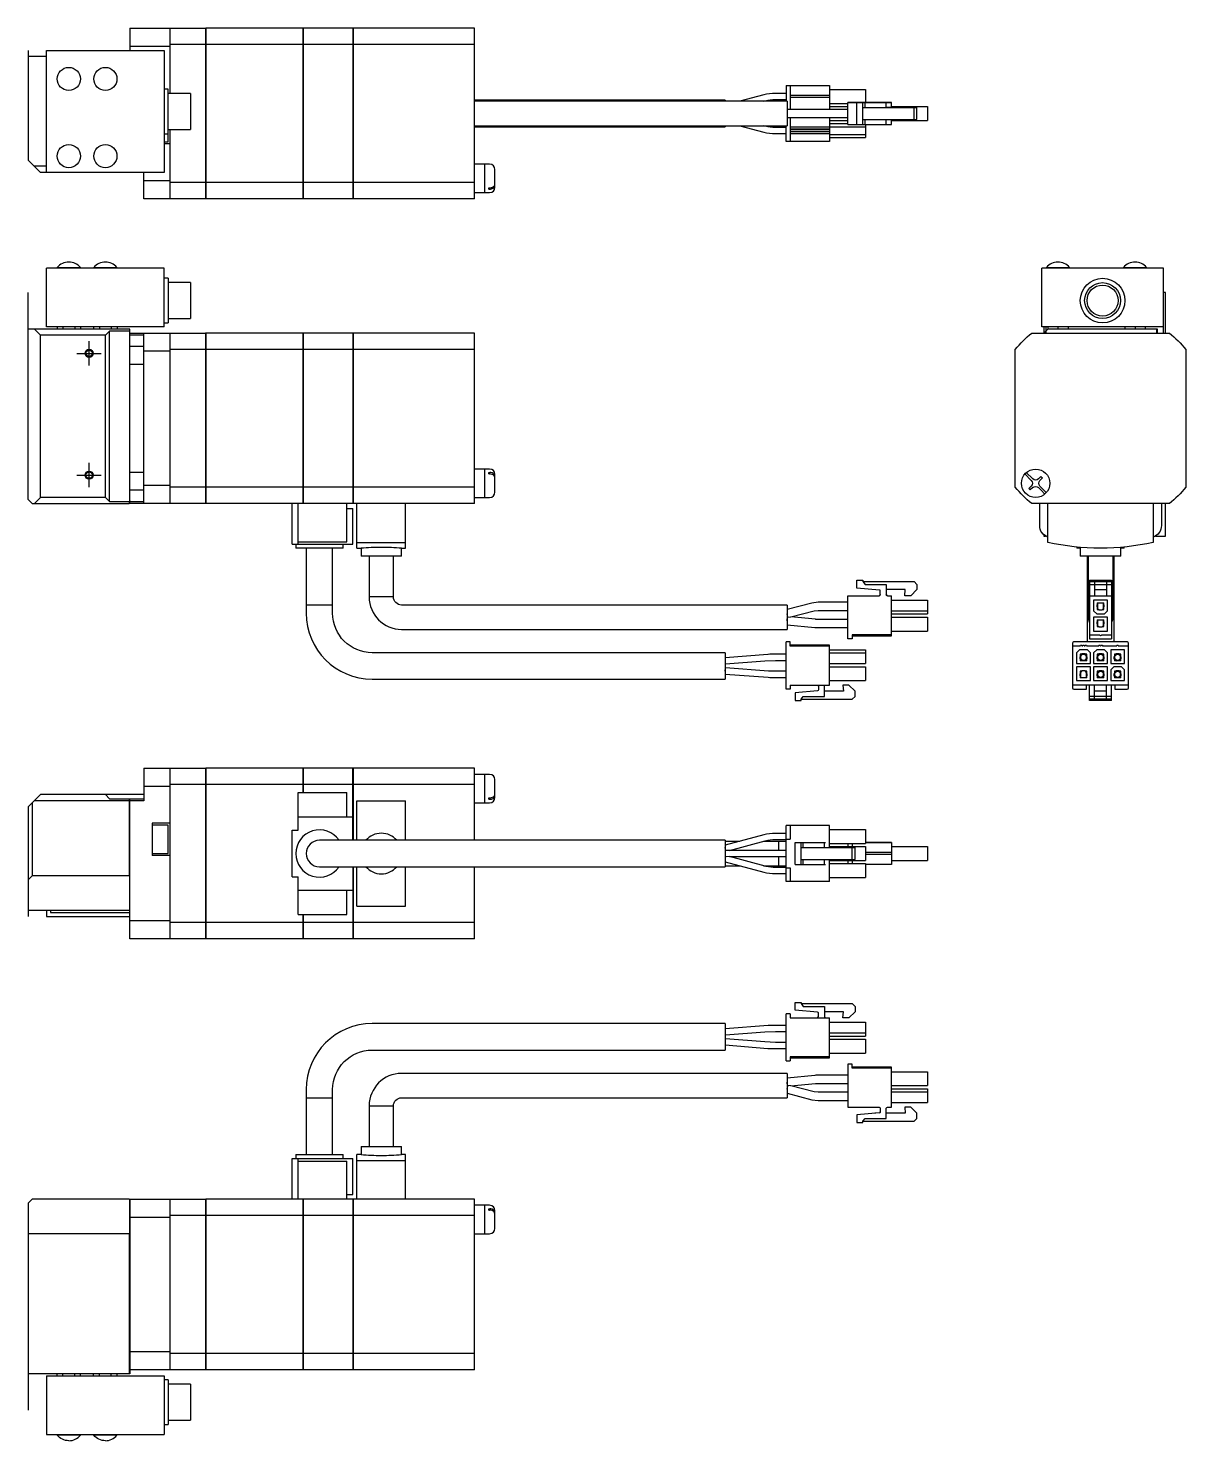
# Model space of a CAD drawing. Extents: x 0 to 602, y -8 to 358.
# Drawn here: x 317 to 602.2, y 10 to 358 of the extents above; entities that cross this region are included whole.
import ezdxf

# ---------------------------------------------------------------- set-up
doc = ezdxf.new("R2010")
doc.units = 0
doc.header["$LTSCALE"] = 0.5
doc.linetypes.add('CENTER', pattern=[50.8, 31.75, -6.35, 6.35, -6.35])
for name, color, linetype in [('MSM_CENTER', 1, 'CENTER'), ('MSM_CONTINUOUS', 7, 'CONTINUOUS'), ('MSM_NARROW', 5, 'CONTINUOUS')]:
    doc.layers.add(name, color=color, linetype=linetype)

msp = doc.modelspace()

# ---------------------------------------------------------------- linework, layer by layer
at = {"layer": 'MSM_CENTER'}
for p, q in [((332, 274.87), (332, 280.87)), ((329, 277.87), (335, 277.87)), ((332, 244.87), (332, 250.87)), ((329, 247.87), (335, 247.87))]:
    msp.add_line(p, q, dxfattribs=at)
at = {"layer": 'MSM_CONTINUOUS'}
for p, q in [((342, 357.96), (342, 352.46)), ((342, 357.96), (360.7, 357.96)), ((352, 341.88), (352, 357.96)), ((360.7, 357.96), (360.7, 315.96)), ((360.75, 357.91), (360.7, 357.91)), ((360.75, 357.96), (360.75, 315.96)), ((384.7, 357.96), (360.75, 357.96)), ((384.7, 357.96), (384.7, 315.96)), ((384.75, 357.91), (384.7, 357.91)), ((384.75, 357.96), (384.75, 315.96)), ((397, 357.96), (384.75, 357.96)), ((397, 357.96), (397, 315.96)), ((397.05, 357.91), (397, 357.91)), ((397.05, 357.96), (397.05, 315.96)), ((427, 357.96), (397.05, 357.96)), ((427, 315.96), (427, 357.96)), ((317, 352.46), (317, 325.46)), ((321.5, 322.46), (321.5, 352.46)), ((321.5, 352.46), (350.5, 352.46)), ((352, 353.46), (342, 353.46)), ((350.5, 352.46), (350.5, 322.46)), ((360.7, 353.93), (352, 353.93)), ((360.75, 353.67), (360.7, 353.67)), ((384.7, 353.93), (360.75, 353.93)), ((384.75, 353.67), (384.7, 353.67)), ((397, 353.93), (384.75, 353.93)), ((397.05, 353.67), (397, 353.67)), ((427, 353.93), (397.05, 353.93)), ((321.5, 350.96), (317, 350.96)), ((351.5, 342.96), (350.5, 342.96)), ((351.5, 329.96), (351.5, 342.96)), ((357, 341.88), (351.5, 341.88)), ((357, 341.88), (357, 333.03)), ((498.24, 341.53), (492.38, 339.96)), ((503.75, 341.91), (501.11, 341.91)), ((503.75, 343.86), (514.45, 343.86)), ((503.75, 343.86), (503.75, 339.96)), ((504.75, 343.86), (504.75, 337.96)), ((514.45, 341.41), (504.75, 341.41)), ((514.45, 343.86), (514.45, 337.96)), ((514.45, 342.86), (523.35, 342.86)), ((523.35, 342.86), (523.35, 339.66)), ((488.75, 340.21), (427, 340.21)), ((504, 339.96), (427, 339.96)), ((487.75, 340.21), (487.75, 339.96)), ((488.75, 340.21), (488.75, 339.96)), ((498.17, 339.96), (498.63, 340.08)), ((501.11, 340.41), (503.75, 340.41)), ((504, 339.96), (504, 333.96)), ((510.9, 337.96), (504, 337.96)), ((510.38, 337.96), (504, 337.96)), ((514.45, 340.91), (504.75, 340.91)), ((511.64, 337.96), (510.38, 337.96)), ((511.09, 337.96), (510.9, 337.96)), ((519, 337.96), (511.09, 337.96)), ((519, 337.96), (511.64, 337.96)), ((514.45, 339.46), (519, 339.46)), ((514.45, 338.66), (519, 338.66)), ((519, 339.66), (526.65, 339.66)), ((520, 339.66), (519, 339.66)), ((519, 334.26), (519, 339.66)), ((519, 339.66), (519, 339.66)), ((529.7, 339.66), (520, 339.66)), ((526.77, 339.66), (521.2, 339.66)), ((521.2, 334.26), (521.2, 339.66)), ((521.2, 339.66), (522.7, 339.66)), ((522.7, 339.66), (523.2, 339.66)), ((522.7, 334.26), (522.7, 339.66)), ((522.7, 338.46), (535.3, 338.46)), ((523.2, 339.66), (528.45, 339.66)), ((523.2, 338.46), (523.2, 339.66)), ((526.65, 339.66), (526.95, 339.66)), ((526.95, 339.66), (526.77, 339.66)), ((528.45, 338.46), (528.45, 339.66)), ((528.45, 339.66), (528.75, 339.66)), ((533.13, 338.46), (528.45, 338.46)), ((528.75, 338.46), (528.45, 338.46)), ((528.75, 339.66), (529.7, 339.66)), ((529.7, 339.66), (529.7, 339.66)), ((529.7, 338.46), (529.7, 339.66)), ((529.7, 338.66), (538.6, 338.66)), ((529.7, 338.66), (538.6, 338.66)), ((529.7, 338.66), (538.6, 338.66)), ((533, 338.46), (533.13, 338.46)), ((534.5, 338.46), (533.13, 338.46)), ((536, 338.46), (534.5, 338.46)), ((535.3, 338.46), (536, 338.46)), ((535.3, 335.46), (535.3, 338.46)), ((536, 335.46), (536, 338.46)), ((538.6, 338.66), (538.6, 335.26)), ((504, 335.96), (510.38, 335.96)), ((504.75, 335.96), (504.75, 330.06)), ((510.38, 335.96), (511.64, 335.96)), ((511.64, 335.96), (519, 335.96)), ((514.45, 335.96), (514.45, 330.06)), ((514.45, 335.26), (519, 335.26)), ((514.45, 334.46), (519, 334.46)), ((519, 334.26), (521.2, 334.26)), ((521.2, 334.26), (522.7, 334.26)), ((522.7, 335.46), (535.3, 335.46)), ((522.7, 334.26), (523.2, 334.26)), ((523.2, 334.26), (523.2, 335.46)), ((523.2, 334.26), (528.45, 334.26)), ((523.35, 334.26), (523.35, 331.06)), ((528.45, 334.26), (528.45, 335.46)), ((528.45, 334.26), (528.75, 334.26)), ((528.75, 334.26), (529.7, 334.26)), ((529.7, 334.26), (529.7, 335.46)), ((529.7, 335.26), (538.6, 335.26)), ((535.3, 335.46), (536, 335.46)), ((350.5, 331.96), (351.5, 331.96)), ((351.5, 333.03), (357, 333.03)), ((352, 315.96), (352, 333.03)), ((427, 333.96), (504, 333.96)), ((427, 333.71), (488.75, 333.71)), ((487.75, 333.96), (487.75, 333.71)), ((488.75, 333.96), (488.75, 333.71)), ((492.38, 333.96), (498.23, 332.39)), ((498.62, 333.84), (498.17, 333.96)), ((503.75, 333.51), (501.12, 333.51)), ((501.12, 332.01), (503.75, 332.01)), ((503.75, 330.06), (503.75, 333.96)), ((514.45, 333.56), (504.75, 333.56)), ((514.45, 333.06), (504.75, 333.06)), ((514.45, 333.01), (504.75, 333.01)), ((514.45, 332.51), (504.75, 332.51)), ((514.45, 332.46), (504.75, 332.46)), ((514.45, 331.96), (504.75, 331.96)), ((514.45, 333.71), (523.35, 333.71)), ((514.45, 331.81), (523.35, 331.81)), ((514.45, 331.06), (523.35, 331.06)), ((350.5, 329.96), (351.5, 329.96)), ((352, 329.46), (350.5, 329.46)), ((514.45, 330.06), (503.75, 330.06)), ((320, 322.46), (317, 325.46)), ((321.5, 323.96), (318.5, 323.96)), ((429.5, 324.46), (427, 324.46)), ((429.5, 317.46), (429.5, 324.46)), ((429.55, 324.41), (429.5, 324.41)), ((429.55, 317.46), (429.55, 324.46)), ((430.7, 324.46), (429.55, 324.46)), ((350.5, 322.46), (320, 322.46)), ((345.5, 315.96), (345.5, 322.46)), ((345.5, 320.46), (352, 320.46)), ((360.75, 320.24), (360.7, 320.24)), ((384.75, 320.24), (384.7, 320.24)), ((397.05, 320.24), (397, 320.24)), ((432, 318.76), (432, 323.16)), ((360.7, 319.99), (352, 319.99)), ((384.7, 319.99), (360.75, 319.99)), ((397, 319.99), (384.75, 319.99)), ((427, 319.99), (397.05, 319.99)), ((427, 317.46), (429.5, 317.46)), ((429.5, 317.51), (429.55, 317.51)), ((429.55, 317.46), (430.7, 317.46)), ((430.5, 318.67), (430.7, 318.67)), ((430.5, 318.31), (430.5, 318.67)), ((430.5, 318.31), (430.7, 318.31)), ((360.7, 315.96), (345.5, 315.96)), ((360.75, 316.01), (360.7, 316.01)), ((384.7, 315.96), (360.75, 315.96)), ((384.75, 316.01), (384.7, 316.01)), ((397, 315.96), (384.75, 315.96)), ((397.05, 316.01), (397, 316.01)), ((427, 315.96), (397.05, 315.96)), ((350.5, 298.87), (321.5, 298.87)), ((321.5, 284.37), (321.5, 298.87)), ((324.15, 299.03), (329.85, 299.03)), ((324.15, 299.03), (324.15, 298.87)), ((329.85, 298.87), (329.85, 299.03)), ((333.15, 299.03), (338.85, 299.03)), ((333.15, 299.03), (333.15, 298.87)), ((338.85, 298.87), (338.85, 299.03)), ((350.5, 284.37), (350.5, 298.87)), ((351.5, 296.37), (350.5, 296.37)), ((351.5, 296.37), (351.5, 285.37)), ((566.74, 284.37), (566.74, 298.87)), ((596.74, 298.87), (566.74, 298.87)), ((567.89, 299.03), (573.59, 299.03)), ((567.89, 299.03), (567.89, 298.87)), ((573.59, 298.87), (573.59, 299.03)), ((586.89, 299.03), (592.59, 299.03)), ((586.89, 299.03), (586.89, 298.87)), ((592.59, 298.87), (592.59, 299.03)), ((596.74, 282.87), (596.74, 298.87)), ((317, 241.87), (317, 292.87)), ((357, 295.29), (351.5, 295.29)), ((357, 295.29), (357, 286.44)), ((597.24, 292.87), (596.74, 292.87)), ((597.24, 282.87), (597.24, 292.87)), ((350.5, 285.37), (351.5, 285.37)), ((351.5, 286.44), (357, 286.44)), ((342, 283.87), (317, 283.87)), ((320, 282.37), (318.5, 283.87)), ((336, 282.37), (320, 282.37)), ((320, 242.37), (320, 282.37)), ((350.5, 284.37), (321.5, 284.37)), ((324.11, 284.37), (324.11, 283.87)), ((325.55, 284.37), (325.55, 283.87)), ((328.44, 284.37), (328.44, 283.87)), ((329.88, 284.37), (329.88, 283.87)), ((333.11, 284.37), (333.11, 283.87)), ((334.55, 284.37), (334.55, 283.87)), ((337, 283.37), (336, 282.37)), ((336, 242.37), (336, 282.37)), ((337, 241.37), (337, 283.37)), ((342, 283.37), (337, 283.37)), ((337.44, 284.37), (337.44, 283.87)), ((338.88, 284.37), (338.88, 283.87)), ((342, 240.87), (342, 283.87)), ((342, 282.87), (360.7, 282.87)), ((345.5, 282.37), (342, 282.37)), ((345.5, 240.87), (345.5, 282.87)), ((352, 240.87), (352, 282.87)), ((360.7, 282.87), (360.7, 240.87)), ((360.75, 282.82), (360.7, 282.82)), ((360.75, 282.87), (360.75, 240.87)), ((384.7, 282.87), (360.75, 282.87)), ((384.7, 282.87), (384.7, 240.87)), ((384.75, 282.82), (384.7, 282.82)), ((384.75, 282.87), (384.75, 240.87)), ((397, 282.87), (384.75, 282.87)), ((397, 282.87), (397, 240.87)), ((397.05, 282.82), (397, 282.82)), ((397.05, 282.87), (397.05, 240.87)), ((427, 282.87), (397.05, 282.87)), ((427, 240.87), (427, 282.87)), ((564.27, 282.87), (598.21, 282.87)), ((596.74, 284.37), (566.74, 284.37)), ((567.24, 284.37), (567.24, 282.87)), ((568.24, 283.87), (567.24, 282.87)), ((567.74, 284.37), (567.74, 282.87)), ((568.24, 284.37), (568.24, 283.87)), ((595.24, 283.87), (568.24, 283.87)), ((570.74, 284.37), (570.74, 283.87)), ((573.24, 284.37), (573.24, 283.87)), ((587.24, 284.37), (587.24, 283.87)), ((589.74, 284.37), (589.74, 283.87)), ((592.24, 284.37), (592.24, 283.87)), ((595.14, 282.87), (595.14, 283.87)), ((595.24, 282.87), (595.24, 283.87)), ((342, 279.61), (345.5, 279.61)), ((352, 278.37), (345.5, 278.37)), ((360.7, 278.84), (352, 278.84)), ((360.75, 278.58), (360.7, 278.58)), ((384.7, 278.84), (360.75, 278.84)), ((384.75, 278.58), (384.7, 278.58)), ((397, 278.84), (384.75, 278.84)), ((397.05, 278.58), (397, 278.58)), ((427, 278.84), (397.05, 278.84)), ((560.24, 244.9), (560.24, 278.84)), ((602.24, 278.84), (602.24, 244.9)), ((345.5, 275.13), (342, 275.13)), ((342, 248.61), (345.5, 248.61)), ((429.5, 249.37), (427, 249.37)), ((429.5, 242.37), (429.5, 249.37)), ((429.55, 249.32), (429.5, 249.32)), ((429.55, 242.37), (429.55, 249.37)), ((430.7, 249.37), (429.55, 249.37)), ((430.5, 248.51), (430.7, 248.51)), ((430.5, 248.16), (430.5, 248.51)), ((430.5, 248.16), (430.7, 248.16)), ((432, 243.67), (432, 248.07)), ((564.18, 246.58), (562.59, 248.16)), ((562.95, 248.51), (564.53, 246.93)), ((565.95, 246.93), (566.55, 247.53)), ((566.9, 247.18), (566.3, 246.58)), ((566.55, 247.53), (566.9, 247.18)), ((345.5, 244.13), (342, 244.13)), ((345.5, 245.37), (352, 245.37)), ((360.7, 244.9), (352, 244.9)), ((360.75, 245.16), (360.7, 245.16)), ((384.7, 244.9), (360.75, 244.9)), ((384.75, 245.16), (384.7, 245.16)), ((397, 244.9), (384.75, 244.9)), ((397.05, 245.16), (397, 245.16)), ((427, 244.9), (397.05, 244.9)), ((563.58, 244.56), (564.18, 245.16)), ((563.93, 244.21), (563.58, 244.56)), ((564.53, 244.81), (563.93, 244.21)), ((566.61, 244.15), (565.95, 244.81)), ((566.3, 245.16), (566.96, 244.5)), ((567.53, 243.22), (566.61, 244.15)), ((566.96, 244.5), (567.88, 243.58)), ((317, 241.87), (318, 240.87)), ((318, 240.87), (341.9, 240.87)), ((318.5, 240.87), (320, 242.37)), ((336, 242.37), (320, 242.37)), ((336, 242.37), (337, 241.37)), ((337, 241.37), (341.91, 241.37)), ((342, 240.97), (341.9, 240.87)), ((342, 241.5), (341.91, 241.37)), ((341.91, 240.88), (341.91, 241.37)), ((342, 241.37), (345.5, 241.37)), ((360.7, 240.87), (342, 240.87)), ((360.75, 240.92), (360.7, 240.92)), ((397, 240.87), (360.75, 240.87)), ((382, 230.87), (382, 240.87)), ((383.5, 230.87), (383.5, 240.87)), ((384.75, 240.92), (384.7, 240.92)), ((395.5, 231.47), (395.5, 240.87)), ((397.05, 240.92), (397, 240.92)), ((427, 240.87), (397.05, 240.87)), ((398, 229.87), (398, 240.87)), ((410, 229.87), (410, 240.87)), ((427, 242.37), (429.5, 242.37)), ((429.5, 242.42), (429.55, 242.42)), ((429.55, 242.37), (430.7, 242.37)), ((598.21, 240.87), (564.27, 240.87)), ((566.24, 235.45), (566.24, 240.87)), ((568.24, 231.3), (568.24, 240.87)), ((594.24, 240.87), (594.24, 231.3)), ((596.24, 240.87), (596.24, 235.45)), ((597.24, 232.87), (597.24, 240.87)), ((395.5, 239.67), (397, 239.67)), ((397, 230.87), (397, 239.67)), ((567.24, 233.21), (567.24, 232.87)), ((382, 230.87), (397, 230.87)), ((382.93, 230.87), (382.93, 229.87)), ((394.57, 229.87), (382.93, 229.87)), ((383.5, 231.47), (395.5, 231.47)), ((385.5, 229.87), (385.5, 213.87)), ((392, 213.87), (392, 229.87)), ((394.57, 229.87), (394.57, 230.87)), ((398, 231.3), (410, 231.3)), ((398, 229.87), (399, 229.87)), ((399, 229.87), (399, 227.87)), ((409, 229.87), (410, 229.87)), ((409, 227.87), (409, 229.87)), ((567.24, 232.87), (567.71, 232.87)), ((575.42, 230.16), (575.42, 229.87)), ((576.24, 229.87), (575.42, 229.87)), ((576.24, 230.08), (576.24, 227.87)), ((586.24, 227.87), (586.24, 230.08)), ((587.06, 229.87), (586.24, 229.87)), ((587.06, 229.87), (587.06, 230.16)), ((594.77, 232.87), (597.24, 232.87)), ((409, 227.87), (399, 227.87)), ((401, 227.87), (401, 217.87)), ((407, 217.87), (407, 227.87)), ((586.24, 227.87), (576.24, 227.87)), ((577.99, 206.77), (577.99, 227.87)), ((578.24, 212.87), (578.24, 227.87)), ((584.24, 227.87), (584.24, 212.87)), ((584.49, 227.87), (584.49, 206.77)), ((521.2, 221.97), (522.7, 221.97)), ((521.2, 221.97), (522.7, 221.97)), ((521.2, 220.06), (521.2, 221.97)), ((526.77, 219.57), (521.2, 220.06)), ((522.7, 221.97), (522.7, 221.67)), ((522.7, 221.67), (523.2, 220.97)), ((522.7, 221.67), (535.3, 221.67)), ((522.7, 221.67), (535.3, 221.67)), ((523.2, 220.97), (528.45, 220.97)), ((526.95, 218.47), (526.95, 219.37)), ((528.45, 220.97), (528.45, 218.47)), ((533.13, 219.67), (528.45, 219.67)), ((533, 218.17), (533.13, 219.67)), ((533, 218.17), (533.13, 219.67)), ((536, 219.67), (534.5, 218.17)), ((535.3, 221.67), (536, 220.97)), ((535.3, 221.67), (536, 220.97)), ((536, 220.97), (536, 219.67)), ((578.54, 221.97), (583.94, 221.97)), ((578.54, 221.97), (578.54, 207.57)), ((578.54, 221.67), (583.94, 221.67)), ((578.54, 220.97), (583.94, 220.97)), ((579.74, 221.67), (579.74, 218.17)), ((579.74, 219.67), (582.74, 219.67)), ((582.74, 221.67), (582.74, 218.17)), ((583.94, 221.97), (583.94, 207.57)), ((392, 215.87), (385.5, 215.87)), ((407, 217.87), (401, 217.87)), ((504, 215.87), (409, 215.87)), ((510.13, 216.35), (504, 214.75)), ((504, 215.87), (504, 209.87)), ((511.64, 216.54), (510.13, 216.35)), ((519, 216.54), (511.64, 216.54)), ((519, 207.57), (519, 218.17)), ((519, 218.17), (526.65, 218.17)), ((519, 218.17), (526.65, 218.17)), ((526.65, 218.17), (526.65, 218.17)), ((528.75, 218.17), (528.74, 218.17)), ((528.75, 218.17), (529.7, 218.17)), ((528.75, 218.17), (529.7, 218.17)), ((529.7, 208.32), (529.7, 218.17)), ((529.7, 217.07), (538.6, 217.07)), ((529.7, 217.07), (538.6, 217.07)), ((534.5, 218.17), (533, 218.17)), ((538.6, 217.07), (538.6, 213.67)), ((578.24, 215.87), (577.99, 215.87)), ((578.54, 217.87), (578.24, 217.87)), ((578.54, 218.17), (583.94, 218.17)), ((579.54, 217.07), (579.54, 214.42)), ((582.94, 217.07), (579.54, 217.07)), ((580.34, 215.92), (580.34, 215.42)), ((580.49, 215.92), (580.34, 215.92)), ((580.44, 216.42), (582.04, 216.42)), ((580.44, 216.42), (580.44, 215.92)), ((580.49, 216.42), (580.49, 215.04)), ((581.99, 215.04), (581.99, 216.42)), ((581.99, 215.92), (582.14, 215.92)), ((582.04, 215.92), (582.04, 216.42)), ((582.14, 215.42), (582.14, 215.92)), ((582.94, 214.42), (582.94, 217.07)), ((584.24, 217.87), (583.94, 217.87)), ((584.49, 215.87), (584.24, 215.87)), ((504.22, 212.87), (504, 213.72)), ((504.22, 212.88), (504, 213.72)), ((504, 212.02), (504.09, 213.01)), ((504.18, 213.01), (504.09, 213.01)), ((504.22, 212.88), (504.94, 212.93)), ((504.94, 212.93), (510.63, 214.42)), ((511, 212.35), (504.94, 212.93)), ((510.63, 214.42), (511.64, 214.54)), ((511.09, 212.34), (511, 212.35)), ((519, 212.34), (511.09, 212.34)), ((511.64, 214.54), (519, 214.54)), ((529.7, 214.42), (538.6, 214.42)), ((529.7, 213.67), (538.6, 213.67)), ((529.7, 212.87), (538.6, 212.87)), ((529.7, 212.87), (538.6, 212.87)), ((538.6, 212.87), (538.6, 209.47)), ((579.54, 214.42), (580.29, 213.67)), ((582.94, 212.87), (579.54, 212.87)), ((579.54, 212.87), (579.54, 209.47)), ((580.29, 213.67), (582.19, 213.67)), ((580.34, 215.42), (580.49, 215.42)), ((580.44, 215.42), (580.44, 214.77)), ((580.44, 214.77), (580.76, 214.77)), ((580.49, 215.04), (580.86, 214.67)), ((580.86, 214.67), (581.61, 214.67)), ((581.61, 214.67), (581.99, 215.04)), ((581.71, 214.77), (582.04, 214.77)), ((581.99, 215.42), (582.14, 215.42)), ((582.04, 214.77), (582.04, 215.42)), ((582.19, 213.67), (582.94, 214.42)), ((582.94, 209.47), (582.94, 212.87)), ((409, 209.87), (504, 209.87)), ((504, 211.01), (510.81, 210.36)), ((510.81, 210.36), (511.09, 210.34)), ((511.09, 210.34), (519, 210.34)), ((529.7, 209.47), (538.6, 209.47)), ((579.54, 209.47), (582.94, 209.47)), ((580.49, 211.72), (580.34, 211.72)), ((580.34, 211.72), (580.34, 211.22)), ((580.34, 211.22), (580.49, 211.22)), ((580.44, 212.22), (582.04, 212.22)), ((580.44, 212.22), (580.44, 211.72)), ((580.44, 211.22), (580.44, 210.57)), ((580.44, 210.57), (580.76, 210.57)), ((580.49, 212.22), (580.49, 210.84)), ((580.49, 210.84), (580.86, 210.47)), ((580.86, 210.47), (581.61, 210.47)), ((581.61, 210.47), (581.99, 210.84)), ((581.71, 210.57), (582.04, 210.57)), ((581.99, 210.84), (581.99, 212.22)), ((581.99, 211.72), (582.14, 211.72)), ((581.99, 211.22), (582.14, 211.22)), ((582.04, 211.72), (582.04, 212.22)), ((582.04, 210.57), (582.04, 211.22)), ((582.14, 211.22), (582.14, 211.72)), ((503.75, 195.17), (503.75, 206.77)), ((504.75, 206.77), (503.75, 206.77)), ((504.75, 205.77), (504.75, 206.77)), ((514.45, 206.02), (504.75, 206.02)), ((514.45, 205.77), (504.75, 205.77)), ((514.45, 196.17), (514.45, 206.02)), ((520, 207.57), (519, 207.57)), ((529.7, 208.57), (520, 208.57)), ((520, 208.57), (520, 207.57)), ((520, 208.32), (529.7, 208.32)), ((574.34, 206.47), (574.34, 195.47)), ((576.24, 205.77), (574.34, 205.77)), ((587.84, 206.77), (574.64, 206.77)), ((576.79, 205.77), (576.74, 205.77)), ((577.34, 205.77), (577.29, 205.77)), ((580.71, 205.77), (577.84, 205.77)), ((578.54, 208.57), (580.99, 208.57)), ((578.54, 207.57), (583.94, 207.57)), ((581.26, 205.77), (581.21, 205.77)), ((581.49, 208.57), (583.94, 208.57)), ((585.19, 205.77), (581.76, 205.77)), ((588.14, 205.77), (585.69, 205.77)), ((588.14, 195.47), (588.14, 206.47)), ((488.75, 204.12), (401.75, 204.12)), ((488.75, 204.12), (488.75, 197.62)), ((499.29, 203.71), (488.75, 202.87)), ((488.81, 201.37), (498.49, 202.14)), ((498.49, 202.14), (501.12, 202.24)), ((503.75, 203.74), (500.15, 203.74)), ((501.12, 202.24), (503.75, 202.24)), ((514.45, 204.87), (523.35, 204.87)), ((514.45, 204.12), (523.35, 204.12)), ((523.35, 204.87), (523.35, 201.47)), ((576.09, 204.87), (575.34, 204.12)), ((575.34, 204.12), (575.34, 201.47)), ((577.99, 204.87), (576.09, 204.87)), ((576.14, 203.12), (576.14, 202.62)), ((576.29, 203.12), (576.14, 203.12)), ((576.14, 202.62), (576.29, 202.62)), ((576.24, 203.77), (576.24, 203.12)), ((576.56, 203.77), (576.24, 203.77)), ((576.24, 202.62), (576.24, 202.12)), ((577.84, 202.12), (576.24, 202.12)), ((576.66, 203.87), (576.29, 203.49)), ((576.29, 203.49), (576.29, 202.12)), ((577.41, 203.87), (576.66, 203.87)), ((577.35, 202.12), (576.82, 202.28)), ((577.25, 203.71), (577.7, 203.58)), ((577.51, 203.77), (577.41, 203.87)), ((577.84, 203.77), (577.51, 203.77)), ((577.79, 203.49), (577.51, 203.77)), ((577.79, 202.12), (577.79, 203.49)), ((577.94, 203.12), (577.79, 203.12)), ((577.94, 202.62), (577.79, 202.62)), ((577.84, 203.12), (577.84, 203.77)), ((577.84, 202.12), (577.84, 202.62)), ((577.94, 202.62), (577.94, 203.12)), ((578.74, 204.12), (577.99, 204.87)), ((578.74, 201.47), (578.74, 204.12)), ((580.29, 204.87), (579.54, 204.12)), ((579.54, 204.12), (579.54, 201.47)), ((582.19, 204.87), (580.29, 204.87)), ((580.49, 203.12), (580.34, 203.12)), ((580.34, 203.12), (580.34, 202.62)), ((580.34, 202.62), (580.49, 202.62)), ((580.76, 203.77), (580.44, 203.77)), ((580.44, 203.77), (580.44, 203.12)), ((580.44, 202.62), (580.44, 202.12)), ((582.04, 202.12), (580.44, 202.12)), ((580.86, 203.87), (580.49, 203.49)), ((580.49, 203.49), (580.49, 202.12)), ((580.49, 202.12), (580.49, 202.2)), ((581.61, 203.87), (580.86, 203.87)), ((581.71, 203.77), (581.61, 203.87)), ((582.04, 203.77), (581.71, 203.77)), ((581.99, 203.49), (581.71, 203.77)), ((581.98, 202.12), (581.99, 202.2)), ((581.99, 202.12), (581.99, 203.49)), ((582.14, 203.12), (581.99, 203.12)), ((582.14, 202.62), (581.99, 202.62)), ((582.04, 203.12), (582.04, 203.77)), ((582.04, 202.12), (582.04, 202.62)), ((582.14, 202.62), (582.14, 203.12)), ((582.94, 204.12), (582.19, 204.87)), ((582.94, 201.47), (582.94, 204.12)), ((587.14, 204.87), (583.74, 204.87)), ((583.74, 204.87), (583.74, 201.47)), ((584.69, 203.12), (584.54, 203.12)), ((584.54, 203.12), (584.54, 202.62)), ((584.54, 202.62), (584.69, 202.62)), ((584.96, 203.77), (584.64, 203.77)), ((584.64, 203.77), (584.64, 203.12)), ((584.64, 202.62), (584.64, 202.12)), ((586.24, 202.12), (584.64, 202.12)), ((584.96, 203.77), (584.69, 203.49)), ((584.69, 203.49), (584.69, 202.12)), ((585.22, 203.71), (584.77, 203.58)), ((585.06, 203.87), (584.96, 203.77)), ((585.81, 203.87), (585.06, 203.87)), ((585.13, 202.12), (585.65, 202.28)), ((586.19, 203.49), (585.81, 203.87)), ((586.24, 203.77), (585.91, 203.77)), ((586.19, 202.12), (586.19, 203.49)), ((586.34, 203.12), (586.19, 203.12)), ((586.34, 202.62), (586.19, 202.62)), ((586.24, 203.12), (586.24, 203.77)), ((586.24, 202.12), (586.24, 202.62)), ((586.34, 202.62), (586.34, 203.12)), ((587.14, 201.47), (587.14, 204.87)), ((488.8, 200.37), (488.75, 200.34)), ((488.75, 199.62), (488.8, 200.37)), ((488.75, 198.87), (499.32, 198.07)), ((499.43, 199.57), (488.8, 200.37)), ((503.75, 199.54), (500.12, 199.54)), ((514.45, 201.47), (523.35, 201.47)), ((514.45, 200.67), (523.35, 200.67)), ((523.35, 200.67), (523.35, 197.27)), ((575.34, 201.47), (578.74, 201.47)), ((578.74, 200.67), (575.34, 200.67)), ((575.34, 200.67), (575.34, 197.27)), ((576.29, 198.92), (576.14, 198.92)), ((576.14, 198.92), (576.14, 198.42)), ((576.14, 198.42), (576.29, 198.42)), ((576.56, 199.57), (576.24, 199.57)), ((576.24, 199.57), (576.24, 198.92)), ((576.24, 198.42), (576.24, 197.92)), ((576.56, 199.57), (576.29, 199.29)), ((576.29, 199.29), (576.29, 197.92)), ((576.66, 199.67), (576.56, 199.57)), ((577.41, 199.67), (576.66, 199.67)), ((577.79, 199.29), (577.41, 199.67)), ((577.84, 199.57), (577.51, 199.57)), ((577.79, 197.92), (577.79, 199.29)), ((577.94, 198.92), (577.79, 198.92)), ((577.94, 198.42), (577.79, 198.42)), ((577.84, 198.92), (577.84, 199.57)), ((577.84, 197.92), (577.84, 198.42)), ((577.94, 198.42), (577.94, 198.92)), ((578.74, 197.27), (578.74, 200.67)), ((579.54, 201.47), (582.94, 201.47)), ((582.94, 200.67), (579.54, 200.67)), ((579.54, 200.67), (579.54, 197.27)), ((580.34, 198.92), (580.34, 198.42)), ((580.49, 198.92), (580.34, 198.92)), ((580.34, 198.42), (580.49, 198.42)), ((580.44, 199.57), (580.44, 198.92)), ((580.76, 199.57), (580.44, 199.57)), ((580.44, 198.42), (580.44, 197.92)), ((580.86, 199.67), (580.49, 199.29)), ((580.49, 199.29), (580.49, 197.92)), ((581.61, 199.67), (580.86, 199.67)), ((581.99, 199.29), (581.61, 199.67)), ((582.04, 199.57), (581.71, 199.57)), ((581.99, 197.92), (581.99, 199.29)), ((582.14, 198.92), (581.99, 198.92)), ((582.14, 198.42), (581.99, 198.42)), ((582.04, 198.92), (582.04, 199.57)), ((582.04, 197.92), (582.04, 198.42)), ((582.14, 198.42), (582.14, 198.92)), ((582.94, 197.27), (582.94, 200.67)), ((583.74, 201.47), (587.14, 201.47)), ((584.49, 200.67), (583.74, 199.92)), ((583.74, 199.92), (583.74, 197.27)), ((586.39, 200.67), (584.49, 200.67)), ((584.69, 198.92), (584.54, 198.92)), ((584.54, 198.92), (584.54, 198.42)), ((584.54, 198.42), (584.69, 198.42)), ((584.96, 199.57), (584.64, 199.57)), ((584.64, 199.57), (584.64, 198.92)), ((584.64, 198.42), (584.64, 197.92)), ((584.96, 199.57), (584.69, 199.29)), ((584.69, 199.29), (584.69, 197.92)), ((585.06, 199.67), (584.96, 199.57)), ((585.81, 199.67), (585.06, 199.67)), ((585.64, 199.52), (585.09, 199.67)), ((586.19, 199.29), (585.81, 199.67)), ((586.24, 199.57), (585.91, 199.57)), ((586.19, 197.92), (586.19, 199.29)), ((586.34, 198.92), (586.19, 198.92)), ((586.34, 198.42), (586.19, 198.42)), ((586.24, 198.92), (586.24, 199.57)), ((586.24, 197.92), (586.24, 198.42)), ((586.34, 198.42), (586.34, 198.92)), ((587.14, 199.92), (586.39, 200.67)), ((587.14, 197.27), (587.14, 199.92)), ((401.75, 197.62), (488.75, 197.62)), ((500.12, 198.04), (503.75, 198.04)), ((504.75, 195.17), (503.75, 195.17)), ((504.75, 196.17), (504.75, 195.17)), ((504.75, 196.17), (514.45, 196.17)), ((511.7, 195.87), (511.7, 194.97)), ((513.2, 193.37), (513.2, 195.87)), ((514.45, 197.27), (523.35, 197.27)), ((517.75, 196.17), (517.88, 194.67)), ((519.25, 196.17), (517.75, 196.17)), ((520.75, 194.67), (519.25, 196.17)), ((588.14, 196.17), (574.34, 196.17)), ((574.64, 195.17), (577.74, 195.17)), ((575.34, 197.27), (578.74, 197.27)), ((577.84, 197.92), (576.24, 197.92)), ((577.74, 195.17), (577.74, 196.17)), ((578.54, 192.37), (578.54, 196.17)), ((579.54, 197.27), (582.94, 197.27)), ((579.74, 192.67), (579.74, 196.17)), ((582.04, 197.92), (580.44, 197.92)), ((582.74, 192.67), (582.74, 196.17)), ((583.74, 197.27), (587.14, 197.27)), ((583.94, 192.37), (583.94, 196.17)), ((586.24, 197.92), (584.64, 197.92)), ((584.69, 198.23), (585.24, 198.07)), ((584.74, 196.17), (584.74, 195.17)), ((584.74, 195.17), (587.84, 195.17)), ((511.52, 194.77), (505.95, 194.28)), ((505.95, 194.28), (505.95, 192.37)), ((505.95, 192.37), (507.45, 192.37)), ((507.45, 192.67), (507.95, 193.37)), ((507.45, 192.37), (507.45, 192.67)), ((507.45, 192.67), (520.05, 192.67)), ((507.95, 193.37), (513.2, 193.37)), ((517.88, 194.67), (513.2, 194.67)), ((520.05, 192.67), (520.75, 193.37)), ((520.75, 193.37), (520.75, 194.67)), ((583.94, 193.37), (578.54, 193.37)), ((583.94, 192.67), (578.54, 192.67)), ((583.94, 192.37), (578.54, 192.37)), ((582.74, 194.67), (579.74, 194.67)), ((345.5, 175.66), (345.5, 167.66)), ((345.5, 175.66), (360.7, 175.66)), ((352, 133.66), (352, 175.66)), ((360.7, 175.66), (360.7, 133.66)), ((360.75, 175.61), (360.7, 175.61)), ((360.75, 175.66), (360.75, 133.66)), ((384.7, 175.66), (360.75, 175.66)), ((384.7, 175.66), (384.7, 169.66)), ((384.75, 175.61), (384.7, 175.61)), ((384.75, 175.66), (384.75, 169.66)), ((397, 175.66), (384.75, 175.66)), ((397, 157.91), (397, 175.66)), ((397.05, 175.61), (397, 175.61)), ((397.05, 175.66), (397.05, 157.91)), ((427, 175.66), (397.05, 175.66)), ((427, 157.91), (427, 175.66)), ((429.5, 174.16), (427, 174.16)), ((429.5, 167.16), (429.5, 174.16)), ((429.55, 174.11), (429.5, 174.11)), ((429.55, 167.16), (429.55, 174.16)), ((430.7, 174.16), (429.55, 174.16)), ((352, 171.16), (345.5, 171.16)), ((360.7, 171.63), (352, 171.63)), ((360.75, 171.38), (360.7, 171.38)), ((384.7, 171.63), (360.75, 171.63)), ((384.75, 171.38), (384.7, 171.38)), ((397, 171.63), (384.75, 171.63)), ((397.05, 171.38), (397, 171.38)), ((427, 171.63), (397.05, 171.63)), ((432, 168.46), (432, 172.86)), ((317, 166.16), (320, 169.16)), ((318, 167.16), (318, 149.16)), ((341.9, 167.66), (318.5, 167.66)), ((345.5, 169.16), (320, 169.16)), ((336, 169.16), (337, 168.16)), ((337, 168.16), (345.5, 168.16)), ((341.91, 167.67), (341.9, 167.66)), ((341.9, 167.66), (341.9, 149.16)), ((341.91, 167.67), (341.91, 168.16)), ((341.91, 167.67), (342, 167.63)), ((342, 133.66), (342, 168.16)), ((345.5, 167.66), (342, 167.66)), ((383.5, 160.44), (383.5, 169.66)), ((383.5, 169.66), (395.5, 169.66)), ((395.5, 163.66), (395.5, 169.66)), ((398, 157.91), (398, 167.66)), ((398, 167.66), (410, 167.66)), ((410, 157.91), (410, 167.66)), ((427, 167.16), (429.5, 167.16)), ((429.5, 167.21), (429.55, 167.21)), ((429.55, 167.16), (430.7, 167.16)), ((430.5, 168.37), (430.7, 168.37)), ((430.5, 168.02), (430.5, 168.37)), ((430.5, 168.02), (430.7, 168.02)), ((317, 166.16), (317, 139.16)), ((383.5, 163.66), (397, 163.66)), ((347.5, 162.16), (347.5, 154.16)), ((352, 162.16), (347.5, 162.16)), ((351.5, 161.66), (347.5, 161.66)), ((351.5, 154.66), (351.5, 161.66)), ((382, 148.88), (382, 160.44)), ((382, 160.44), (383.5, 160.44)), ((503.75, 147.76), (503.75, 161.56)), ((514.45, 161.56), (503.75, 161.56)), ((504.75, 161.56), (504.75, 158.16)), ((514.45, 156.16), (514.45, 161.56)), ((514.45, 160.56), (523.35, 160.56)), ((523.35, 160.56), (523.35, 157.16)), ((488.75, 157.91), (388.75, 157.91)), ((498.23, 159.23), (488.75, 156.69)), ((488.75, 157.91), (488.75, 151.41)), ((492.38, 157.66), (488.75, 157.66)), ((489.78, 155.41), (498.62, 157.78)), ((503.75, 157.66), (498.17, 157.66)), ((503.75, 159.61), (501.12, 159.61)), ((501.12, 158.11), (503.75, 158.11)), ((502, 155.41), (502, 157.66)), ((503.75, 158.16), (504.75, 158.16)), ((505.95, 151.96), (505.95, 157.36)), ((505.95, 157.36), (513.5, 157.36)), ((507.45, 151.96), (507.45, 157.36)), ((507.95, 156.16), (507.95, 157.36)), ((513.2, 156.16), (513.2, 157.36)), ((514.45, 157.16), (523.35, 157.16)), ((519, 157.16), (519, 156.36)), ((520, 157.16), (520, 156.36)), ((523.35, 157.36), (528.45, 157.36)), ((529.7, 157.36), (523.35, 157.36)), ((523.35, 157.36), (526.65, 157.36)), ((526.77, 157.36), (523.35, 157.36)), ((526.65, 157.36), (526.95, 157.36)), ((526.95, 157.36), (526.77, 157.36)), ((528.45, 157.36), (528.75, 157.36)), ((528.75, 157.36), (529.7, 157.36)), ((529.7, 157.36), (529.7, 157.36)), ((529.7, 157.36), (529.7, 151.96)), ((347.5, 154.66), (351.5, 154.66)), ((352, 154.16), (347.5, 154.16)), ((503.75, 155.41), (488.75, 155.41)), ((488.75, 153.91), (488.84, 153.91)), ((488.88, 154.03), (489.78, 153.91)), ((489.78, 153.91), (503.75, 153.91)), ((498.63, 151.54), (489.78, 153.91)), ((502, 151.66), (502, 153.91)), ((507.45, 156.16), (520.75, 156.16)), ((507.45, 153.16), (520.75, 153.16)), ((507.95, 151.96), (507.95, 153.16)), ((513.2, 151.96), (513.2, 153.16)), ((514.45, 156.36), (523.35, 156.36)), ((514.45, 147.76), (514.45, 153.16)), ((520.05, 153.16), (520.05, 156.16)), ((520.75, 153.16), (520.75, 156.16)), ((523.35, 156.36), (523.35, 152.96)), ((529.7, 154.91), (523.35, 154.91)), ((529.7, 154.41), (523.35, 154.41)), ((529.7, 156.36), (538.6, 156.36)), ((529.7, 156.36), (538.6, 156.36)), ((529.7, 156.36), (538.6, 156.36)), ((538.6, 156.36), (538.6, 152.96)), ((388.75, 151.41), (488.75, 151.41)), ((397, 151.41), (397, 133.66)), ((397.05, 151.41), (397.05, 133.66)), ((398, 141.66), (398, 151.41)), ((410, 141.66), (410, 151.41)), ((427, 133.66), (427, 151.41)), ((488.75, 152.64), (498.24, 150.09)), ((488.75, 151.66), (492.38, 151.66)), ((498.17, 151.66), (503.75, 151.66)), ((498.84, 151.48), (498.62, 151.54)), ((503.75, 151.21), (501.11, 151.21)), ((501.11, 149.71), (503.75, 149.71)), ((503.75, 151.16), (504.75, 151.16)), ((504.75, 151.16), (504.75, 147.76)), ((505.95, 151.96), (513.5, 151.96)), ((514.45, 152.96), (523.35, 152.96)), ((514.45, 152.16), (523.35, 152.16)), ((519, 152.96), (519, 152.16)), ((520, 152.96), (520, 152.16)), ((523.35, 152.16), (523.35, 148.76)), ((529.7, 151.96), (523.35, 151.96)), ((529.7, 152.96), (538.6, 152.96)), ((317, 148.16), (318, 149.16)), ((341.9, 149.16), (318, 149.16)), ((341.9, 149.16), (341.91, 149.15)), ((341.91, 149.15), (342, 149.19)), ((341.91, 149.15), (341.91, 140.67)), ((382, 148.88), (383.5, 148.88)), ((383.5, 139.66), (383.5, 148.88)), ((514.45, 147.76), (503.75, 147.76)), ((514.45, 148.76), (523.35, 148.76)), ((383.5, 145.66), (397, 145.66)), ((395.5, 139.66), (395.5, 145.66)), ((341.9, 140.66), (317, 140.66)), ((321.5, 140.66), (321.5, 139.16)), ((322.5, 140.66), (322.5, 140.16)), ((322.5, 140.16), (342, 140.16)), ((341.91, 140.67), (341.9, 140.66)), ((342, 140.76), (341.91, 140.67)), ((383.5, 139.66), (395.5, 139.66)), ((384.7, 139.66), (384.7, 133.66)), ((384.75, 139.66), (384.75, 133.66)), ((398, 141.66), (410, 141.66)), ((321.5, 139.16), (342, 139.16)), ((342, 138.16), (352, 138.16)), ((360.7, 137.69), (352, 137.69)), ((360.75, 137.95), (360.7, 137.95)), ((384.7, 137.69), (360.75, 137.69)), ((384.75, 137.95), (384.7, 137.95)), ((397, 137.69), (384.75, 137.69)), ((397.05, 137.95), (397, 137.95)), ((427, 137.69), (397.05, 137.69)), ((360.7, 133.66), (342, 133.66)), ((360.75, 133.71), (360.7, 133.71)), ((384.7, 133.66), (360.75, 133.66)), ((384.75, 133.71), (384.7, 133.71)), ((397, 133.66), (384.75, 133.66)), ((397.05, 133.71), (397, 133.71)), ((427, 133.66), (397.05, 133.66)), ((504.75, 115.2), (503.75, 115.2)), ((503.75, 103.6), (503.75, 115.2)), ((504.75, 115.2), (504.75, 114.2)), ((505.95, 116.09), (505.95, 118)), ((505.95, 118), (507.45, 118)), ((511.52, 115.6), (505.95, 116.09)), ((507.45, 118), (507.45, 117.7)), ((507.45, 117.7), (520.05, 117.7)), ((507.45, 117.7), (507.95, 117)), ((507.95, 117), (513.2, 117)), ((511.7, 114.5), (511.7, 115.4)), ((513.2, 117), (513.2, 114.5)), ((517.88, 115.7), (513.2, 115.7)), ((517.75, 114.2), (517.88, 115.7)), ((520.75, 115.7), (519.25, 114.2)), ((520.05, 117.7), (520.75, 117)), ((520.75, 117), (520.75, 115.7)), ((488.75, 112.75), (401.75, 112.75)), ((488.75, 112.75), (488.75, 106.25)), ((499.32, 112.29), (488.75, 111.5)), ((503.75, 112.33), (500.12, 112.33)), ((504.75, 114.2), (514.45, 114.2)), ((514.45, 104.35), (514.45, 114.2)), ((514.45, 113.1), (523.35, 113.1)), ((519.25, 114.2), (517.75, 114.2)), ((523.35, 113.1), (523.35, 109.7)), ((488.8, 110), (488.75, 110.03)), ((488.8, 110), (498.49, 110.73)), ((498.49, 108.23), (488.81, 109)), ((498.49, 110.73), (501.11, 110.83)), ((501.12, 108.13), (498.49, 108.23)), ((501.11, 110.83), (503.75, 110.83)), ((503.75, 108.13), (501.12, 108.13)), ((514.45, 110.45), (523.35, 110.45)), ((514.45, 109.7), (523.35, 109.7)), ((514.45, 108.9), (523.35, 108.9)), ((523.35, 108.9), (523.35, 105.5)), ((401.75, 106.25), (488.75, 106.25)), ((488.75, 107.5), (499.29, 106.66)), ((500.15, 106.63), (503.75, 106.63)), ((504.75, 104.6), (504.75, 103.6)), ((514.45, 104.6), (504.75, 104.6)), ((514.45, 105.5), (523.35, 105.5)), ((503.75, 103.6), (504.75, 103.6)), ((504.75, 104.35), (514.45, 104.35)), ((520, 102.8), (519, 102.8)), ((520, 102.8), (519, 102.8)), ((519, 102.8), (519, 92.2)), ((520, 101.8), (520, 102.8)), ((529.7, 102.05), (520, 102.05)), ((529.7, 101.8), (520, 101.8)), ((529.7, 101.8), (520, 101.8)), ((529.7, 101.8), (529.7, 102.05)), ((529.7, 92.2), (529.7, 101.8)), ((504, 100.5), (409, 100.5)), ((504, 100.5), (504, 94.5)), ((510.81, 100.01), (504, 99.35)), ((504.09, 97.35), (504, 98.35)), ((504, 96.65), (504.25, 97.62)), ((504, 96.65), (504.22, 97.49)), ((504.94, 97.44), (504.22, 97.49)), ((504.94, 97.44), (511, 98.02)), ((510.63, 95.95), (504.94, 97.44)), ((511.09, 100.03), (510.81, 100.01)), ((511, 98.02), (511.09, 98.03)), ((519, 100.03), (511.09, 100.03)), ((511.09, 98.03), (519, 98.03)), ((529.7, 100.9), (538.6, 100.9)), ((529.7, 100.9), (538.6, 100.9)), ((529.7, 97.5), (538.6, 97.5)), ((538.6, 100.9), (538.6, 97.5)), ((385.5, 96.5), (385.5, 80.5)), ((385.5, 94.5), (392, 94.5)), ((392, 80.5), (392, 96.5)), ((409, 94.5), (504, 94.5)), ((504, 95.62), (510.13, 94.02)), ((504.09, 97.35), (504.18, 97.36)), ((510.13, 94.02), (511.64, 93.83)), ((511.64, 95.83), (510.63, 95.95)), ((519, 95.83), (511.64, 95.83)), ((529.7, 96.7), (538.6, 96.7)), ((529.7, 96.7), (538.6, 96.7)), ((529.7, 95.95), (538.6, 95.95)), ((538.6, 96.7), (538.6, 93.3)), ((401, 92.5), (407, 92.5)), ((401, 92.5), (401, 82.5)), ((407, 82.5), (407, 92.5)), ((511.64, 93.83), (519, 93.83)), ((519, 92.2), (526.65, 92.2)), ((526.77, 90.8), (521.2, 90.31)), ((526.77, 90.8), (521.2, 90.31)), ((526.77, 90.8), (525.61, 90.7)), ((526.77, 90.8), (525.61, 90.7)), ((525.61, 90.7), (525.61, 90.7)), ((526.95, 91.9), (526.95, 91)), ((528.45, 89.4), (528.45, 91.9)), ((533.13, 90.7), (528.45, 90.7)), ((533.13, 90.7), (528.45, 90.7)), ((528.75, 92.2), (529.7, 92.2)), ((529.7, 93.3), (538.6, 93.3)), ((534.5, 92.2), (533, 92.2)), ((533, 92.2), (533.13, 90.7)), ((534.5, 92.2), (533, 92.2)), ((536, 90.7), (534.5, 92.2)), ((536, 90.7), (534.5, 92.2)), ((536, 89.4), (536, 90.7)), ((521.2, 90.31), (521.2, 88.4)), ((521.2, 88.4), (522.7, 88.4)), ((522.7, 88.7), (523.2, 89.4)), ((522.7, 88.4), (522.7, 88.7)), ((522.7, 88.7), (535.3, 88.7)), ((523.2, 89.4), (528.45, 89.4)), ((535.3, 88.7), (536, 89.4)), ((382.93, 80.5), (394.57, 80.5)), ((382.93, 80.5), (382.93, 79.5)), ((394.57, 79.5), (394.57, 80.5)), ((398, 69.5), (398, 80.5)), ((399, 80.5), (398, 80.5)), ((399, 82.5), (409, 82.5)), ((399, 82.5), (399, 80.5)), ((409, 80.5), (409, 82.5)), ((410, 80.5), (409, 80.5)), ((410, 69.5), (410, 80.5)), ((382, 69.5), (382, 79.5)), ((382, 79.5), (397, 79.5)), ((383.5, 69.5), (383.5, 79.5)), ((383.5, 78.9), (395.5, 78.9)), ((395.5, 69.5), (395.5, 78.9)), ((397, 70.7), (397, 79.5)), ((398, 79.07), (410, 79.07)), ((395.5, 70.7), (397, 70.7)), ((317, 68.5), (318, 69.5)), ((317, 68.5), (317, 17.5)), ((341.9, 69.5), (318, 69.5)), ((341.9, 69.5), (341.91, 69.49)), ((341.91, 69.49), (341.91, 61.01)), ((341.91, 69.49), (342, 69.4)), ((342, 69.5), (342, 26.5)), ((342, 69.5), (360.7, 69.5)), ((352, 27.5), (352, 69.5)), ((360.7, 69.5), (360.7, 27.5)), ((360.75, 69.45), (360.7, 69.45)), ((360.75, 69.5), (360.75, 27.5)), ((397, 69.5), (360.75, 69.5)), ((384.7, 69.5), (384.7, 27.5)), ((384.75, 69.45), (384.7, 69.45)), ((384.75, 69.5), (384.75, 27.5)), ((397, 69.5), (397, 27.5)), ((397.05, 69.45), (397, 69.45)), ((397.05, 69.5), (397.05, 27.5)), ((427, 69.5), (397.05, 69.5)), ((427, 27.5), (427, 69.5)), ((429.5, 68), (427, 68)), ((429.5, 61), (429.5, 68)), ((429.55, 67.95), (429.5, 67.95)), ((429.55, 61), (429.55, 68)), ((430.7, 68), (429.55, 68)), ((430.5, 67.15), (430.7, 67.15)), ((430.5, 66.79), (430.5, 67.15)), ((430.5, 66.79), (430.7, 66.79)), ((432, 62.3), (432, 66.7)), ((352, 65), (342, 65)), ((360.7, 65.47), (352, 65.47)), ((360.75, 65.21), (360.7, 65.21)), ((384.7, 65.47), (360.75, 65.47)), ((384.75, 65.21), (384.7, 65.21)), ((397, 65.47), (384.75, 65.47)), ((397.05, 65.21), (397, 65.21)), ((427, 65.47), (397.05, 65.47)), ((341.9, 61), (317, 61)), ((341.91, 61.01), (341.9, 61)), ((341.9, 61), (341.9, 26.5)), ((342, 60.97), (341.91, 61.01)), ((427, 61), (429.5, 61)), ((429.5, 61.05), (429.55, 61.05)), ((429.55, 61), (430.7, 61)), ((342, 32), (352, 32)), ((360.7, 31.53), (352, 31.53)), ((360.75, 31.79), (360.7, 31.79)), ((384.7, 31.53), (360.75, 31.53)), ((384.75, 31.79), (384.7, 31.79)), ((397, 31.53), (384.75, 31.53)), ((397.05, 31.79), (397, 31.79)), ((427, 31.53), (397.05, 31.53)), ((342, 26.5), (317, 26.5)), ((321.5, 26), (350.5, 26)), ((321.5, 26), (321.5, 11.5)), ((324.11, 26), (324.11, 26.5)), ((325.55, 26), (325.55, 26.5)), ((328.44, 26), (328.44, 26.5)), ((329.88, 26), (329.88, 26.5)), ((333.11, 26), (333.11, 26.5)), ((334.55, 26), (334.55, 26.5)), ((337.44, 26), (337.44, 26.5)), ((338.88, 26), (338.88, 26.5)), ((360.7, 27.5), (342, 27.5)), ((350.5, 26), (350.5, 11.5)), ((351.5, 25), (350.5, 25)), ((351.5, 25), (351.5, 14)), ((360.75, 27.55), (360.7, 27.55)), ((384.7, 27.5), (360.75, 27.5)), ((384.75, 27.55), (384.7, 27.55)), ((397, 27.5), (384.75, 27.5)), ((397.05, 27.55), (397, 27.55)), ((427, 27.5), (397.05, 27.5)), ((357, 23.93), (351.5, 23.93)), ((357, 23.93), (357, 15.08)), ((350.5, 14), (351.5, 14)), ((351.5, 15.08), (357, 15.08)), ((321.5, 11.5), (350.5, 11.5)), ((324.15, 11.5), (324.15, 11.34)), ((329.85, 11.34), (324.15, 11.34)), ((329.85, 11.34), (329.85, 11.5)), ((333.15, 11.5), (333.15, 11.34)), ((338.85, 11.34), (333.15, 11.34)), ((338.85, 11.34), (338.85, 11.5))]:
    msp.add_line(p, q, dxfattribs=at)
for centre, radius in [((327, 345.46), 2.85), ((336, 345.46), 2.85), ((327, 326.46), 2.85), ((336, 326.46), 2.85), ((581.74, 290.87), 5.5), ((581.74, 290.87), 4.42), ((581.74, 290.87), 3.82), ((332, 277.87), 0.783), ((332, 247.87), 0.783), ((565.24, 245.87), 3.5), ((577.04, 202.99), 0.75), ((581.24, 202.99), 0.75), ((585.44, 202.99), 0.75), ((581.24, 198.79), 0.75), ((585.44, 198.79), 0.75)]:
    msp.add_circle(centre, radius, dxfattribs=at)
for centre, radius, start, end in [((501.12, 330.76), 11.15, 89.9911, 105.0006), ((501.12, 343.16), 11.15, 255.0015, 270.0068), ((430.7, 323.16), 1.3, 0, 90), ((430.72, 320.28), 1.61, 269.2584, 304.7863), ((430.7, 318.76), 1.3, 270, 360), ((430.71, 319.98), 1.66, 269.4455, 299.7231), ((431.11, 319.31), 0.891, 298.7486, 355.0367), ((431.19, 319.63), 0.809, 303.6126, 357.2927), ((327, 296.67), 3.7, 89.9943, 140.3692), ((327, 296.67), 3.7, 39.6308, 90), ((336, 296.67), 3.7, 89.9943, 140.3692), ((336, 296.67), 3.7, 39.6308, 90), ((570.74, 296.67), 3.7, 90, 140.3692), ((570.74, 296.67), 3.7, 39.6308, 90), ((589.74, 296.67), 3.7, 90, 140.3692), ((589.74, 296.67), 3.7, 39.6308, 90), ((430.7, 248.07), 1.3, 0, 90), ((430.78, 247.11), 1.41, 41.3743, 92.8178), ((430.79, 246.78), 1.39, 42.8199, 93.04), ((431.24, 247.22), 0.754, 5.8166, 41.8939), ((431.25, 247.57), 0.751, 1.7681, 38.8955), ((430.7, 243.67), 1.3, 270, 360), ((404.03, 169.35), 60.73, 90.0287, 94.7515), ((403.97, 169.4), 60.68, 85.2466, 89.9732), ((526.75, 219.37), 0.2, 360, 85), ((409, 217.87), 8, 180, 270), ((526.65, 218.47), 0.3, 270, 360), ((528.75, 218.47), 0.3, 180, 270), ((401.75, 213.87), 16.25, 180, 270), ((574.64, 206.47), 0.3, 90, 180), ((587.84, 206.47), 0.3, 360, 90), ((500.15, 192.99), 10.75, 90, 94.548), ((488.81, 201.45), 0.0773, 219.0479, 269.5838), ((500.12, 208.79), 10.75, 265.7108, 270), ((574.64, 195.47), 0.3, 180, 270), ((587.84, 195.47), 0.3, 270, 360), ((430.7, 172.86), 1.3, 0, 90), ((430.72, 169.98), 1.61, 269.2584, 304.7863), ((430.7, 168.46), 1.3, 270, 360), ((430.71, 169.68), 1.66, 269.4455, 299.7231), ((431.11, 169.02), 0.891, 298.7486, 355.0367), ((431.19, 169.33), 0.809, 303.6126, 357.2927), ((388.75, 154.66), 5.82, 33.9465, 326.0534), ((388.75, 154.66), 3.25, 90, 270), ((404, 154.66), 5, 40.5416, 139.4584), ((501.12, 148.46), 11.15, 89.9911, 105.0006), ((484.97, 154.81), 4, 8.6188, 19.1466), ((494.91, 157.48), 6.42, 196.122, 198.806), ((494.99, 151.78), 6.51, 159.8194, 163.5786), ((404, 154.66), 5, 220.5416, 319.4584), ((501.11, 160.82), 11.11, 255, 270.006), ((511.5, 115.4), 0.2, 0, 85), ((401.75, 96.5), 16.25, 90, 180), ((500.12, 101.58), 10.75, 90, 94.2892), ((511.4, 114.5), 0.3, 270, 0), ((513.5, 114.5), 0.3, 180, 270), ((488.81, 108.92), 0.0773, 90.4162, 140.9521), ((500.15, 117.38), 10.75, 265.452, 270), ((409, 92.5), 8, 90, 180), ((526.75, 91), 0.2, 275, 0), ((526.75, 91), 0.2, 275, 0), ((404.03, 140.97), 60.68, 265.2466, 269.9732), ((403.97, 141.02), 60.73, 270.0287, 274.7515), ((430.7, 66.7), 1.3, 0, 90), ((430.78, 65.74), 1.41, 41.3743, 92.8178), ((430.79, 65.41), 1.39, 42.8199, 93.04), ((431.24, 65.85), 0.754, 5.8166, 41.8939), ((431.25, 66.2), 0.751, 1.7681, 38.8955), ((430.7, 62.3), 1.3, 270, 360), ((327, 13.7), 3.7, 270, 320.3692), ((336, 13.7), 3.7, 270, 320.3692)]:
    msp.add_arc(centre, radius, start, end, dxfattribs=at)
at = {"layer": 'MSM_CONTINUOUS', "extrusion": (0, 0, -1)}
for centre, radius, start, end in [((-501.12, 330.75), 9.65, 75.0035, 90.008), ((-501.12, 343.16), 9.65, 269.9899, 284.9986), ((-581.24, 261.87), 27, 38.9424, 51.0576), ((-581.24, 261.87), 27, 128.9424, 141.0576), ((-581.24, 261.87), 27, 308.9424, 321.0576), ((-563.47, 245.87), 1, 135, 225), ((-565.24, 247.64), 1, 225, 315), ((-565.24, 244.1), 1, 45, 135), ((-567.01, 245.87), 1, 315, 45), ((-581.24, 261.87), 27, 218.9424, 231.0576), ((-569.24, 235.45), 3, 289.4712, 0), ((-593.24, 235.45), 3, 180, 250.5288), ((-581.24, 289.87), 60, 257.4867, 282.5133), ((-409, 217.87), 2, 270, 0), ((-526.65, 218.47), 0.3, 180, 270), ((-526.65, 218.47), 0.3, 180, 270), ((-528.75, 218.47), 0.3, 270, 0), ((-528.75, 218.47), 0.3, 270, 0), ((-581.24, 215.54), 1, 41.4089, 61.0443), ((-581.24, 215.54), 1, 118.9543, 138.5897), ((-401.75, 213.87), 9.75, 270, 0), ((-581.24, 212.87), 3, 334.1574, 25.8426), ((-581.24, 212.87), 3, 154.1574, 205.8427), ((-581.24, 211.34), 1, 41.4089, 61.0443), ((-581.24, 211.34), 1, 118.9543, 138.5897), ((-576.49, 205.77), 0.25, 0, 180), ((-577.04, 205.77), 0.25, 0, 180), ((-577.59, 205.77), 0.25, 0, 180), ((-580.96, 205.77), 0.25, 0, 180), ((-581.24, 208.57), 0.25, 179.9993, 359.9993), ((-581.51, 205.77), 0.25, 0, 180), ((-585.44, 205.77), 0.25, 0, 180), ((-500.12, 208.79), 9.25, 270, 274.2892), ((-511.4, 195.87), 0.3, 90, 180), ((-511.5, 194.97), 0.2, 180, 265), ((-513.5, 195.87), 0.3, 0, 90), ((-501.12, 148.46), 9.65, 75.0035, 90.008), ((-501.12, 160.87), 9.66, 269.9949, 283.6178), ((-401.75, 96.5), 9.75, 360, 90), ((-409, 92.5), 2, 360, 90), ((-526.65, 91.9), 0.3, 90, 180), ((-526.75, 91), 0.2, 180, 265), ((-528.75, 91.9), 0.3, 360, 90), ((-327, 13.7), 3.7, 269.9943, 320.3692), ((-336, 13.7), 3.7, 269.9943, 320.3692)]:
    msp.add_arc(centre, radius, start, end, dxfattribs=at)
at = {"layer": 'MSM_NARROW'}
for centre in [(332, 277.87), (332, 247.87)]:
    msp.add_circle(centre, 1, dxfattribs=at)

doc.saveas('drawing.dxf')
